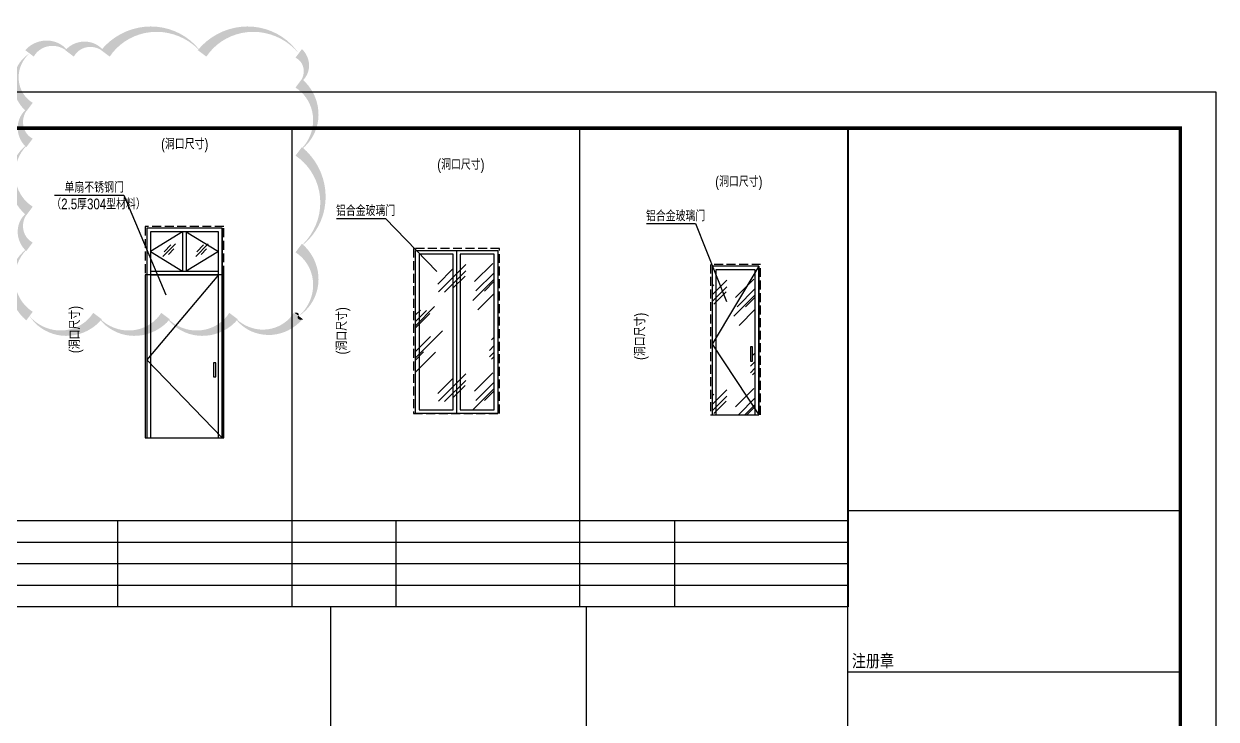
# Model space of a CAD drawing. Extents: x -1041549 to 749950, y -354245 to 17554.
# Drawn here: x -667137 to -650487, y -230183 to -220476 of the extents above; entities that cross this region are included whole.
import ezdxf

# ---------------------------------------------------------------- set-up
doc = ezdxf.new("R2010")
doc.units = 0
doc.header["$LTSCALE"] = 1000
doc.header["$MEASUREMENT"] = 0
doc.linetypes.add('CONTINOUS', pattern=[0])
doc.linetypes.add('DASH', pattern=[0.35, 0.25, -0.1])
for name, color, linetype in [('14', 1, 'Continuous'), ('PUB_DIM', 3, 'Continuous'), ('PUB_TEXT', 7, 'Continuous'), ('PUB_TITLE', 4, 'Continuous'), ('WINDOW', 3, 'Continuous'), ('中粗线', 1, 'DASH'), ('立面填充', 8, 'Continuous'), ('辅助线', 8, 'CONTINOUS')]:
    doc.layers.add(name, color=color, linetype=linetype)
doc.layers.add('DIM_MODI', color=6, linetype='Continuous', plot=False)
doc.styles.add('_HZTXT', font='gs_txt.shx', dxfattribs={"width": 0.8, "bigfont": 'HZTXT.shx'})
doc.styles.add('宋体', font='')
doc.styles.get('宋体').set_extended_font_data('宋体')

# ---------------------------------------------------------------- blocks, each defined once
blk = doc.blocks.new('TUQ')
at = {"layer": '14'}
for p, q in [((-9300, 40000), (-9300, 0)), ((-9300, 40000), (0, 40000)), ((-9300, 29320), (0, 29320)), ((-9300, 24820), (0, 24820))]:
    blk.add_line(p, q, dxfattribs=at)
at = {"layer": '14', "style": '宋体', "width": 0.82}
blk.add_text('注册章', height=350, dxfattribs=at).set_placement((-9173, 24949))

msp = doc.modelspace()

# ---------------------------------------------------------------- hatches: boundary and pattern name
at = {"layer": '立面填充'}
h = msp.add_hatch(dxfattribs=at)
h.set_pattern_fill('玻璃2', color=8, scale=100)
h.set_pattern_definition([(45, (-1106488.4, 2081248.3), (0, 1527.35065), [600, -360, 600, -360, 240, -523.28157]), (45, (-1106518.4, 2081278.3), (0, 1527.35065), [480, -600, 360, -360, 420, -463.28157]), (45, (-1106518.4, 2081368.3), (0, 1527.35065), [360, -720, 240, -360, 540, -463.28157]), (45, (-1106428.4, 2081278.3), (0, 1527.35065), [360, -720, 300, -1303.2815]), (45, (-1106338.4, 2081368.3), (0, 1527.35065), [180, -900, 120, -1483.2815]), (45, (-1106488.4, 2081518.3), (0, 1527.35065), [120, -900, 120, -480, 300, -763.28157]), (45, (-1105948.4, 2081428.3), (0, 1527.35065), [600, -900, 720, -475.2816]), (45, (-1105948.4, 2081338.3), (0, 1527.35065), [840, -600, 900, -355.2816]), (45, (-1105798.4, 2081458.3), (0, -1697.0563), [600, -840, 480, -763.2816]), (45, (-1105888.4, 2081638.3), (0, 1527.35065), [300, -1200, 360, -823.2816]), (45, (-1105708.4, 2081548.3), (0, 1527.35065), [240, -1200, 240, -1003.2815])])
h.paths.add_polyline_path([(-661668.6, -225914.3), (-660568.6, -225914.3), (-660568.6, -223639.3), (-661668.6, -223639.3)])
h = msp.add_hatch(dxfattribs=at)
h.set_pattern_fill('玻璃2', color=8, scale=100)
h.set_pattern_definition([(45, (-1102843, 2081027.9), (0, 1527.35065), [600, -360, 600, -360, 240, -523.28157]), (45, (-1102873, 2081057.9), (0, 1527.35065), [480, -600, 360, -360, 420, -463.28157]), (45, (-1102873, 2081147.9), (0, 1527.35065), [360, -720, 240, -360, 540, -463.28157]), (45, (-1102783, 2081057.9), (0, 1527.35065), [360, -720, 300, -1303.2815]), (45, (-1102693, 2081147.9), (0, 1527.35065), [180, -900, 120, -1483.2815]), (45, (-1102843, 2081297.9), (0, 1527.35065), [120, -900, 120, -480, 300, -763.28157]), (45, (-1102303, 2081207.9), (0, 1527.35065), [600, -900, 720, -475.2816]), (45, (-1102303, 2081117.9), (0, 1527.35065), [840, -600, 900, -355.2816]), (45, (-1102153, 2081237.9), (0, -1697.0563), [600, -840, 480, -763.2816]), (45, (-1102243, 2081417.9), (0, 1527.35065), [300, -1200, 360, -823.2816]), (45, (-1102063, 2081327.9), (0, 1527.35065), [240, -1200, 240, -1003.2815])])
h.paths.add_polyline_path([(-657523.2, -225934.6), (-656923.2, -225934.6), (-656923.2, -223859.6), (-657523.2, -223859.6)])

# ---------------------------------------------------------------- linework, layer by layer
at = {"color": 8}
for p, q in [((-663396.6, -221931.3), (-663396.6, -228614.8)), ((-659376.9, -221931.3), (-659376.9, -228614.8)), ((-655623.7, -221931.3), (-655623.7, -228614.8)), ((-655637.3, -227414.8), (-678937.3, -227414.8)), ((-665828, -227414.8), (-665828, -228614.8)), ((-661941.3, -227414.8), (-661941.3, -228614.8)), ((-658049.6, -227414.8), (-658049.6, -228614.8)), ((-655637.3, -227714.8), (-678937.3, -227714.8)), ((-655637.3, -228014.8), (-678937.3, -228014.8)), ((-655637.3, -228314.8), (-678937.3, -228314.8)), ((-655637.3, -228614.8), (-678937.3, -228614.8)), ((-662853.1, -228614.8), (-662853.1, -235124.1)), ((-659285.4, -228614.8), (-659285.4, -235124.1))]:
    msp.add_line(p, q, dxfattribs=at)
at = {"color": 8, "extrusion": (0, -9.51011e-06, 1), "elevation": 2.3}
for points in [[(-656873.2, -223859.6), (-657523.2, -224947.1), (-656873.2, -225934.6)], [(-664419.5, -223980.1), (-665419.5, -225167.6), (-664369.5, -226255.1)]]:
    msp.add_lwpolyline(points, dxfattribs=at)
at = {"color": 8, "elevation": 0.2}
msp.add_lwpolyline([(-664344.5, -223980.1), (-665444.5, -223980.1), (-665444.5, -226255.1), (-664344.5, -226255.1)], close=True, dxfattribs=at)
at = {"layer": 'DIM_MODI'}
msp.add_lwpolyline([(-667058.2, -220888.2, 0, 150, 0.5), (-667058.2, -221638.2, 0, 150, 0.5), (-667058.2, -222138.2, 0, 150, 0.5), (-667058.2, -223088.2, 0, 150, 0.5), (-667058.2, -223588.2, 0, 150, 0.5), (-667058.2, -224555.6, 0, 150, 0.5), (-666108.2, -224555.6, 0, 150, 0.5), (-665158.2, -224555.6, 0, 150, 0.5), (-664208.2, -224555.6, 0, 150, 0.5), (-663308.2, -224555.6, 0, 150, 0.5), (-663298.4, -224555.6, 0, 150, 0.5), (-663298.4, -223605.6, 0, 150, 0.5), (-663298.4, -222255.6, 0, 150, 0.5), (-663298.4, -221305.6, 0, 150, 0.5), (-663298.4, -220888.2, 0, 150, 0.5), (-664648.4, -220888.2, 0, 150, 0.5), (-665998.4, -220888.2, 0, 150, 0.5), (-666498.4, -220888.2, 0, 150, 0.5)], format="xyseb", close=True, dxfattribs=at)
at = {"layer": 'PUB_DIM'}
for p, q in [((-666707.7, -222866.8), (-665739.7, -222866.8)), ((-665739.7, -222866.8), (-665152.4, -224260.8)), ((-662770.5, -223192.2, 0), (-662087.4, -223192.2, 0)), ((-662087.4, -223192.2, 0), (-661371.1, -223931.5, 0)), ((-658441.5, -223265.2, 0), (-657758.4, -223265.2, 0)), ((-657758.4, -223265.2, 0), (-657327.1, -224350.6, 0))]:
    msp.add_line(p, q, dxfattribs=at)
at = {"layer": 'PUB_TITLE'}
msp.add_lwpolyline([(-680187.3, -242431.3), (-650487.3, -242431.3), (-650487.3, -221431.3), (-680187.3, -221431.3)], close=True, dxfattribs=at)
at = {"layer": 'PUB_TITLE', "const_width": 50}
msp.add_lwpolyline([(-678937.3, -241931.3), (-650987.3, -241931.3), (-650987.3, -221931.3), (-678937.3, -221931.3)], close=True, dxfattribs=at)
at = {"layer": 'WINDOW', "extrusion": (0, -9.5104e-06, 1)}
for p, q in [((-665419.5, -223330.1, 0.2), (-665419.5, -226255.1, 0.2)), ((-661143.6, -223689.3, 0), (-661618.6, -223689.3, 0)), ((-661618.6, -223689.3, 0), (-661618.6, -225864.3, 0)), ((-661143.6, -225864.3, 0), (-661143.6, -223689.3, 0)), ((-660568.6, -223689.3, 0), (-661043.6, -223689.3, 0)), ((-661043.6, -223689.3, 0), (-661043.6, -225864.3, 0)), ((-660568.6, -225864.3, 0), (-660568.6, -223689.3, 0)), ((-657523.2, -223859.6, 0.2), (-657523.2, -225934.6, 0.2)), ((-661618.6, -225864.3, 0), (-661143.6, -225864.3, 0)), ((-661043.6, -225864.3, 0), (-660568.6, -225864.3, 0))]:
    msp.add_line(p, q, dxfattribs=at)
at = {"layer": 'WINDOW'}
for p, q in [((-664919.5, -223380.1, 0.2), (-664919.5, -223930.1, 0.2)), ((-664869.5, -223380.1, 0.2), (-664869.5, -223930.1, 0.2)), ((-665369.5, -223930.1, 0.2), (-664419.5, -223930.1, 0.2)), ((-665369.5, -223980.1, 0.2), (-664419.5, -223980.1, 0.2))]:
    msp.add_line(p, q, dxfattribs=at)
at = {"layer": 'WINDOW', "extrusion": (0, -9.51011e-06, 1)}
for points, elevation in [([(-664369.5, -223330.1), (-665419.5, -223330.1), (-665419.5, -226255.1), (-664369.5, -226255.1)], 2.3), ([(-664419.5, -223380.1), (-665369.5, -223380.1), (-665369.5, -226255.1), (-664419.5, -226255.1)], 2.3), ([(-661668.6, -225914.3), (-661668.6, -223639.3), (-660518.6, -223639.3), (-660518.6, -225914.3)], 2.1), ([(-656873.2, -223859.6), (-657523.2, -223859.6), (-657523.2, -225934.6), (-656873.2, -225934.6)], 2.3), ([(-656923.2, -223909.6), (-657473.2, -223909.6), (-657473.2, -225934.6), (-656923.2, -225934.6)], 2.3), ([(-656961.2, -224986.7), (-656991.2, -224986.7), (-656991.2, -225184.6), (-656961.2, -225184.6)], 2.3), ([(-664457.5, -225207.1), (-664487.5, -225207.1), (-664487.5, -225405.1), (-664457.5, -225405.1)], 2.3)]:
    msp.add_lwpolyline(points, close=True, dxfattribs=dict(at, elevation=elevation))
for points, elevation in [([(-664369.5, -223330.1), (-664369.5, -226255.1)], 2.3), ([(-661093.6, -223639.3), (-661093.6, -225914.3)], 2.1), ([(-656873.2, -223859.6), (-656873.2, -225934.6)], 2.3)]:
    msp.add_lwpolyline(points, dxfattribs=dict(at, elevation=elevation))
at = {"layer": '中粗线', "ltscale": 0.5, "extrusion": (0, -9.51011e-06, 1)}
for points, elevation in [([(-664344.5, -223305.1), (-665444.5, -223305.1), (-665444.5, -226255.1), (-664344.5, -226255.1), (-664344.5, -223305.1)], 2.3), ([(-660493.6, -223614.3), (-661693.6, -223614.3), (-661693.6, -225914.3), (-660493.6, -225914.3), (-660493.6, -223614.3)], 2.1), ([(-656848.2, -223834.6), (-657548.2, -223834.6), (-657548.2, -225934.6), (-656848.2, -225934.6), (-656848.2, -223834.6)], 2.3)]:
    msp.add_lwpolyline(points, dxfattribs=dict(at, elevation=elevation))
at = {"layer": '辅助线', "color": 8, "linetype": 'ByBlock', "elevation": 0.2}
for points in [[(-664919.5, -223380.1), (-665369.5, -223655.1), (-664919.5, -223930.1)], [(-664869.5, -223380.1), (-664419.5, -223655.1), (-664869.5, -223930.1)]]:
    msp.add_lwpolyline(points, dxfattribs=at)
at = {"layer": '辅助线', "color": 8, "linetype": 'ByBlock'}
for points in [[(-665194.2, -223724.5), (-665018, -223548.3)], [(-665178.7, -223657.5), (-665083, -223561.9)], [(-664737.4, -223724.5), (-664561.2, -223548.3)], [(-664721.9, -223657.5), (-664626.2, -223561.9)], [(-665117.8, -223693.6), (-665042, -223617.7)], [(-664661, -223693.6), (-664585.2, -223617.7)]]:
    msp.add_lwpolyline(points, dxfattribs=at)

# ---------------------------------------------------------------- block references
at = {"layer": '14', "xscale": 0.5, "yscale": 0.5, "zscale": 0.5}
msp.add_blockref('TUQ', (-650987.3, -241931.3), dxfattribs=at)

# ---------------------------------------------------------------- texts
at = {"layer": 'PUB_TEXT', "style": '_HZTXT', "width": 0.8}
for s, p in [('(洞口尺寸)', (-665219.9, -222226.5, -147.7)), ('(洞口尺寸)', (-661363.7, -222512.8, -147.9)), ('(洞口尺寸)', (-657482, -222751.1, -147.7)), ('单扇不锈钢门', (-666569.1, -222832.7, -147.7)), ('（2.5厚304型材料）', (-666753.8, -223065, -147.7)), ('铝合金玻璃门', (-662778.1, -223158.1, -147.7)), ('铝合金玻璃门', (-658449.1, -223231.1, -147.7))]:
    msp.add_text(s, height=150, dxfattribs=at).set_placement(p)
for p in [(-666351.3, -225073, -147.7), (-662623.1, -225091.1, -147.9), (-658457.4, -225168.1, -147.7)]:
    msp.add_text('(洞口尺寸)', height=150, rotation=90, dxfattribs=at).set_placement(p)

doc.saveas('drawing.dxf')
